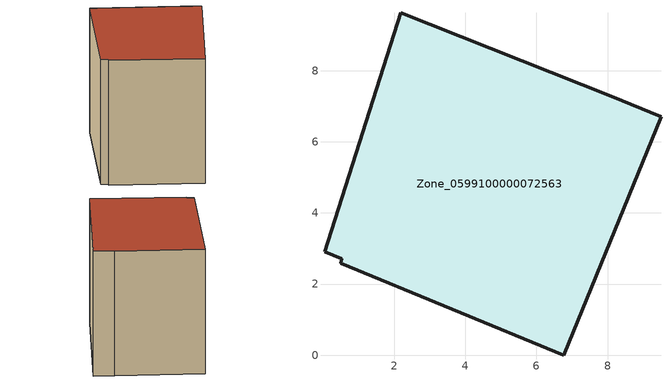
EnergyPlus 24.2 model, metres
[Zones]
Zone_0599100000072563
 floor ground (C_G): 0.5,2.58 0.52,2.71 0.04,2.91 2.19,9.63 8.1,7.28 9.5,6.7 6.77,0 z0
 wall outside (C_F): 6.77,0 9.5,6.7 8.1,7.28 2.19,9.63 0.04,2.91 0.52,2.71 0.5,2.58 6.77,0 z0:10.21
 roof outside (C_R): 0.52,2.71 0.5,2.58 6.77,0 9.5,6.7 8.1,7.28 2.19,9.63 0.04,2.91 z10.21
[BUILDING]
Pand.0599100000072563: North Axis=0; Terrain=City; Loads Convergence Tolerance Value=0.04; Temperature Convergence Tolerance Value=0.4; Solar Distribution=FullExterior; Maximum Number of Warmup Days=25; Minimum Number of Warmup Days=1
[Site:Location]
Rotterdam.The.Hague.AP_ZH_NLD Design_Conditions: Latitude=51.96; Longitude=4.45; Time Zone=1; Elevation=-4.5
[SITE:GROUNDTEMPERATURE:BUILDINGSURFACE]
18, 18, 18, 18, 18, 18, 18, 18, 18, 18, 18, 18
[MATERIAL] Thermal Absorptance=0.9; Solar Absorptance=0.7; Visible Absorptance=0.7
Name | Roughness | Thickness | Conductivity | Density | Specific Heat
G.TI.1946 | MediumSmooth | 0.15 | 1 | 540 | 1210
F.TI.1946 | Rough | 0.3 | 0.857143 | 1920 | 840
R.TI.1946 | MediumRough | 0.2 | 0.1 | 1500 | 1000
[CONSTRUCTION]
C_G: G.TI.1946
C_F: F.TI.1946
C_R: R.TI.1946
[ZONE]
Zone_0599100000072563: Type=1; Multiplier=1; Ceiling Height=Autocalculate; Volume=Autocalculate; Floor Area=autocalculate; Part of Total Floor Area=Yes
[ZONEINFILTRATION:DESIGNFLOWRATE]
Infil_Zone_0599100000072563: Zone or ZoneList or Space or SpaceList=Zone_0599100000072563; Schedule=AlwaysOn; Design Flow Rate Calculation Method=Flow/Area; Flow Rate per Floor Area=0.003; Constant Term Coefficient=1; Temperature Term Coefficient=0; Velocity Term Coefficient=0; Velocity Squared Term Coefficient=0
[HVACTEMPLATE:ZONE:IDEALLOADSAIRSYSTEM]
Zone_0599100000072563: Maximum Heating Supply Air Temperature=50; Minimum Cooling Supply Air Temperature=13; Maximum Heating Supply Air Humidity Ratio=0.0156; Minimum Cooling Supply Air Humidity Ratio=0.0077; Heating Limit=NoLimit; Cooling Limit=NoLimit; Dehumidification Control Type=ConstantSensibleHeatRatio; Cooling Sensible Heat Ratio=0.7; Dehumidification Setpoint=60; Humidification Control Type=None; Humidification Setpoint=30; Outdoor Air Method=None; Outdoor Air Flow Rate per Person=0.00944; Outdoor Air Flow Rate per Zone Floor Area=0; Outdoor Air Flow Rate per Zone=0; Demand Controlled Ventilation Type=None; Outdoor Air Economizer Type=NoEconomizer; Heat Recovery Type=None; Sensible Heat Recovery Effectiveness=0.7; Latent Heat Recovery Effectiveness=0.65
[ZONECONTROL:THERMOSTAT]
ThermostatControl_Zone_0599100000072563: Zone or ZoneList=Zone_0599100000072563; Control Type Schedule=DualSetpointControlType; Control 1=Thermostat_Zone_0599100000072563; Temperature Difference Between Cutout And Setpoint=0
[THERMOSTATSETPOINT:DUALSETPOINT]
Thermostat_Zone_0599100000072563: Heating Setpoint Temperature Schedule=HeatingSetpoint_Zone_0599100000072563; Cooling Setpoint Temperature Schedule=CoolingSetpoint_Zone_0599100000072563
[SCHEDULE:COMPACT]
HeatingSetpoint_Zone_0599100000072563: Through: 12/31, For: AllDays, Until: 24:00, 21
CoolingSetpoint_Zone_0599100000072563: Through: 12/31, For: AllDays, Until: 24:00, 24
DualSetpointControlType: Through: 12/31, For: AllDays, Until: 24:00, 4
AlwaysOn: Through: 12/31, For: AllDays, Until: 24:00, 1
